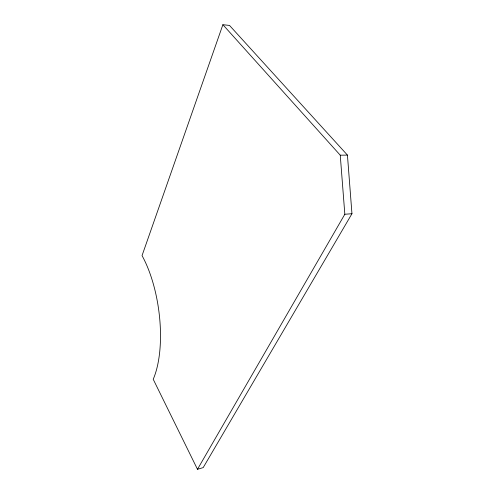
<?xml version="1.0" encoding="UTF-8"?>
<svg xmlns="http://www.w3.org/2000/svg" width="494" height="494" viewBox="0 0 494 494"><rect width="100%" height="100%" fill="white"/><g stroke="black" fill="none" stroke-linecap="round" stroke-linejoin="round"><path stroke-width="0.74" d="M222.887 24.7L142.044 255.614A82.362 34.142 82.2 0 1 153.214 379.275L197.483 469.3L203.188 467.608L351.956 213.723L347.436 155.104L229.525 25.435L222.887 24.7L340.249 155.19L344.831 214.248L197.483 469.3M344.831 214.248L351.956 213.723M340.249 155.19L347.436 155.104"/></g></svg>
